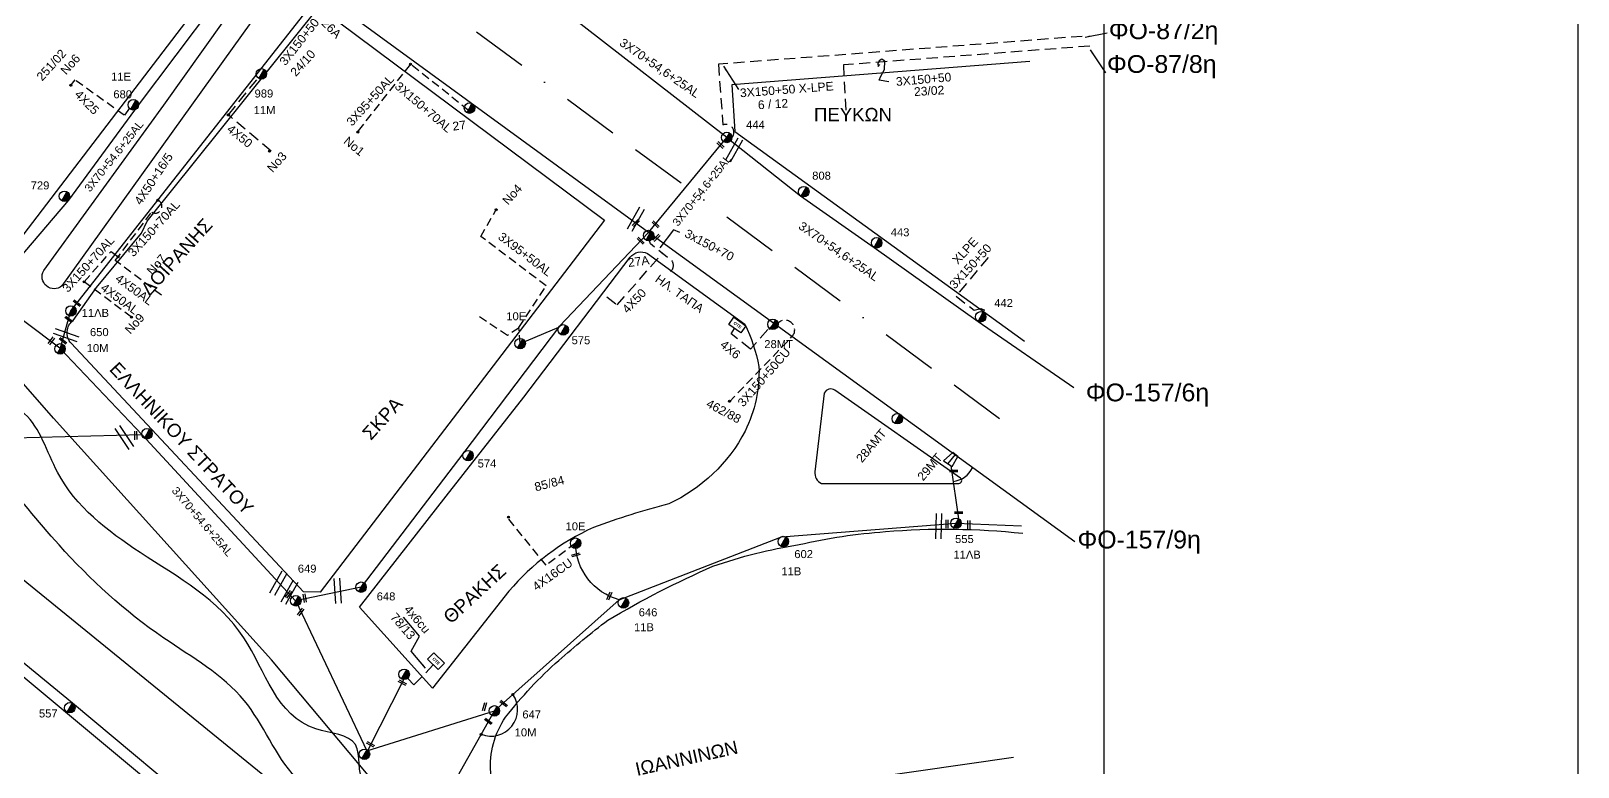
# Model space of a CAD drawing. Header units: millimetres. Extents: x 7453 to 9570, y 777 to 1872.
# Drawn here: x 9222.1 to 9570.2, y 1011.4 to 1177.1 of the extents above; entities that cross this region are included whole.
import ezdxf

# ---------------------------------------------------------------- set-up
doc = ezdxf.new("R2010")
doc.units = ezdxf.units.MM
doc.linetypes.add('BORDER', pattern=[44.45, 12.7, -6.35, 12.7, -6.35, 0, -6.35])
doc.linetypes.add('DASHED', pattern=[19.05, 12.7, -6.35])
for name, color, linetype in [('Pillar OTE', 7, 'Continuous'), ('Άγνωστα', 7, 'Continuous'), ('Γέφυρες Εναέριου Δικτύου', 7, 'Continuous'), ('Γυμνά εναέρια ΧΤ και ΦΟΠ (3Φ)   4x50+16AL', 7, 'Continuous'), ('Επιγραφές - Σχήματα', 7, 'Continuous'), ('Καλώδια ΧΤ   3x150+50AL', 7, 'DASHED'), ('Καλώδια ΧΤ   3x150+50AL XLPE', 7, 'DASHED'), ('Καλώδια ΧΤ   3x150+50CU', 7, 'DASHED'), ('Καλώδια ΧΤ   3x150+70AL', 7, 'DASHED'), ('Καλώδια ΧΤ   3x150AL+50XLPE', 7, 'DASHED'), ('Καλώδια ΧΤ   3x95+50 AL XLPE', 7, 'DASHED'), ('Μηχανική τομή', 7, 'Continuous'), ('Στύλος ΦΜ', 7, 'Continuous'), ('Στύλος ΦΜ @ 1', 7, 'Continuous'), ('Συνδέσεις', 7, 'Continuous'), ('Συνεστραμμένα ΧΤ   3x70+54.6+25 AL', 7, 'SYN_LINE'), ('Τομή', 7, 'Continuous'), ('Υπόβαθρο ΔΕΗ', 7, 'Continuous'), ('Υπόγεια καλώδια Παροχών ΧΤ   4x16CU', 7, 'DASHED'), ('Υπόγεια καλώδια Παροχών ΧΤ   4x25', 7, 'DASHED'), ('Υπόγεια καλώδια Παροχών ΧΤ   4x50AL', 7, 'DASHED'), ('Υπόγεια καλώδια Παροχών ΧΤ   4x6', 7, 'DASHED')]:
    doc.layers.add(name, color=color, linetype=linetype)
doc.styles.get("Standard").update_dxf_attribs({"font": 'ARIAL.TTF'})
doc.linetypes.add('SYN_LINE', pattern='A,0.5,-0.0001,["/\\/\\/\\/",Standard,S=0.1,R=0,X=0,Y=-0.05],-0.25', length=0.7501)
doc.dimstyles.new('ISO-25', dxfattribs={"dimtxt": 2.5, "dimasz": 2.5, "dimexe": 1.25, "dimexo": 0.625, "dimtad": 1, "dimtxsty": 'Standard', "dimcen": 2.5, "dimadec": 0, "dimazin": 0, "dimtfac": 1, "dimtmove": 0, "dimatfit": 3, "dimfxl": 1, "dimarcsym": 0})

# ---------------------------------------------------------------- blocks, each defined once
blk = doc.blocks.new('ΥΠΑΡΧΩΝ ΤΣΙΜΕΝΤΕΝΙΟΣ ΣΤΥΛΟΣ')
at = {"layer": 'Στύλος ΦΜ'}
blk.add_hatch(color=7, dxfattribs=at).paths.add_polyline_path([(-1.29, -2.28, 0.574793), (2.62, 0, 0.268822), (1.3, 2.27)])
at = {"layer": 'Στύλος ΦΜ', "color": 7}
blk.add_line((-1.29, -2.28), (1.3, 2.27), dxfattribs=at)
blk.add_circle((0, 0), 2.62, dxfattribs=at)
at = {"layer": 'Στύλος ΦΜ', "flags": 4}
for tag, p in [('ΑΡΙΘΜΟΣ', (-4.68, 8.05)), ('ΤΥΠΟΣ', (-4.91, 3.03))]:
    blk.add_attdef(tag, p, '', height=4, dxfattribs=at)
blk = doc.blocks.new('ΤΟΜΗ')
at = {"layer": 'Τομή', "ltscale": 40}
for p, q in [((-5.68, 0), (5.68, 0)), ((5.68, -2.33), (-5.68, -2.33))]:
    blk.add_line(p, q, dxfattribs=at)
blk = doc.blocks.new('_ΣΥΝΔΕΣΗ')
at = {"layer": 'Συνδέσεις', "linetype": 'SYN_LINE', "ltscale": 40}
blk.add_hatch(color=256, dxfattribs=at).paths.add_polyline_path([(0.5, -0.01, 1), (-0.5, -0.01, 1)])
at = {"layer": 'Συνδέσεις'}
blk.add_circle((0, -0.01), 0.5, dxfattribs=at)
blk = doc.blocks.new('PILLAR ΟΤΕ')
at = {"layer": 'Pillar OTE', "ltscale": 40}
blk.add_lwpolyline([(-3.31, 2.02), (3.39, 2.02), (3.39, -1.99), (-3.31, -1.99)], close=True, dxfattribs=at)
at = {"layer": 'Pillar OTE', "insert": (-1.81, 0.71), "char_height": 1.3575, "width": 109.961, "attachment_point": 1}
blk.add_mtext('{\\fArial|b1|i0|c161|p34;OTE}', dxfattribs=at)
blk = doc.blocks.new('ΜΗΧΑΝΙΚΗ ΤΟΜΗ')
at = {"layer": 'Μηχανική τομή', "ltscale": 40}
for p, q in [((-1.89, 0.78), (1.89, 0.78)), ((1.89, 0), (-1.89, 0))]:
    blk.add_line(p, q, dxfattribs=at)

msp = doc.modelspace()

# ---------------------------------------------------------------- linework, layer by layer
at = {"layer": 'Άγνωστα'}
for points in [[(9389.82, 1111.94), (9388.14, 1109.9)], [(9429.52, 1082.23), (9427.46, 1080.37), (9429.36, 1079.08), (9430.67, 1081.3), (9429.52, 1082.23)], [(9430.09, 1081.77), (9428.41, 1079.73)]]:
    msp.add_lwpolyline(points, dxfattribs=at)
at = {"layer": 'Γέφυρες Εναέριου Δικτύου', "ltscale": 20}
msp.add_arc((9429.18, 1080.93), 5.22, 274.9946, 335.8652, dxfattribs=at)
at = {"layer": 'Γέφυρες Εναέριου Δικτύου'}
msp.add_arc((9325.63, 1024.4), 6, 248.6191, 34.4382, dxfattribs=at)
at = {"layer": 'Γυμνά εναέρια ΧΤ και ΦΟΠ (3Φ)   4x50+16AL', "color": 27}
msp.add_lwpolyline([(9228.69, 1105.53), (9231.13, 1114.07), (9286.86, 1185)], dxfattribs=at)
at = {"layer": 'Επιγραφές - Σχήματα'}
msp.add_lwpolyline([(7491.72, 779.23), (9463.63, 779.23), (9463.63, 1862.62), (7491.72, 1862.62)], close=True, dxfattribs=at)
at = {"layer": 'Επιγραφές - Σχήματα', "ltscale": 10}
msp.add_lwpolyline([(9456.13, 779.23), (9570.21, 779.23), (9570.21, 1862.62), (9456.13, 1862.62)], dxfattribs=at)
at = {"layer": 'Επιγραφές - Σχήματα', "ltscale": 40}
for points in [[(9415.15, 1165.64), (9413, 1165.99), (9413.31, 1166.87), (9414.18, 1168.35), (9414.23, 1170.25), (9413.56, 1170.71), (9412.95, 1170.3), (9412.69, 1169.64), (9412.74, 1169.07), (9413.15, 1169.48)], [(9307.69, 1037.52), (9309.58, 1040.89), (9305.92, 1045.2)]]:
    msp.add_lwpolyline(points, dxfattribs=at)
at = {"layer": 'Επιγραφές - Σχήματα'}
msp.add_lwpolyline([(9368.13, 1131.73), (9366.7, 1132.34), (9363.64, 1128.3)], dxfattribs=at)
at = {"layer": 'Καλώδια ΧΤ   3x150+50AL', "color": 2, "ltscale": 0.2}
msp.add_lwpolyline([(9460.36, 1173.65), (9404.92, 1169.41), (9405.46, 1158.81)], dxfattribs=at)
at = {"layer": 'Καλώδια ΧΤ   3x150+50AL XLPE', "color": 173, "ltscale": 0.2}
msp.add_lwpolyline([(9437.47, 1126.08), (9430.27, 1117.38), (9434.31, 1114.27), (9435.23, 1114.46), (9435.87, 1114.61), (9436.6, 1114.31), (9436.38, 1113.76)], dxfattribs=at)
at = {"layer": 'Καλώδια ΧΤ   3x150+50CU', "color": 133, "ltscale": 0.15}
msp.add_lwpolyline([(9379.19, 1093.55), (9393.36, 1108.28, 0.984778), (9390.26, 1111.35, 0.42079)], format="xyb", dxfattribs=at)
at = {"layer": 'Καλώδια ΧΤ   3x150+70AL', "color": 27, "ltscale": 0.15}
msp.add_lwpolyline([(9321.29, 1160.75), (9320.59, 1159.19), (9307.5, 1169.61)], dxfattribs=at)
at = {"layer": 'Καλώδια ΧΤ   3x150+70AL', "color": 62, "ltscale": 0.2}
msp.add_lwpolyline([(9366.22, 1123.09, 0.54443), (9365.38, 1126.06), (9361.5, 1129.16), (9361.1, 1130.53)], format="xyb", dxfattribs=at)
at = {"layer": 'Καλώδια ΧΤ   3x150AL+50XLPE', "color": 151, "ltscale": 0.2}
msp.add_lwpolyline([(9458.68, 1175.84), (9376.79, 1169.56), (9377.83, 1155.92, -0.783525), (9379.86, 1153.09)], format="xyb", dxfattribs=at)
at = {"layer": 'Καλώδια ΧΤ   3x95+50 AL XLPE', "color": 27, "ltscale": 0.15}
msp.add_lwpolyline([(9307.5, 1169.61), (9295.3, 1154.05)], dxfattribs=at)
at = {"layer": 'Καλώδια ΧΤ   3x95+50 AL XLPE', "color": 62, "ltscale": 0.15}
for points in [[(9332.19, 1106.72), (9331.94, 1110.34), (9338.05, 1119.71), (9323.34, 1130.84), (9326.8, 1136.85)], [(9331.95, 1110.23), (9329.34, 1108.51), (9322.27, 1113.28)]]:
    msp.add_lwpolyline(points, dxfattribs=at)
at = {"layer": 'Συνεστραμμένα ΧΤ   3x70+54.6+25 AL', "color": 1, "ltscale": 20}
for points in [[(9281.69, 1048.87), (9247.15, 1086.2), (9228.65, 1105.67), (9212.51, 1117.79), (9175.95, 1157.38), (9140.74, 1200.05), (9111.31, 1231.89), (9084.08, 1264.01)], [(9212.51, 1117.79), (9230.67, 1138.96), (9246.31, 1160.39), (9271.77, 1194.18)]]:
    msp.add_lwpolyline(points, dxfattribs=at)
at = {"layer": 'Συνεστραμμένα ΧΤ   3x70+54.6+25 AL', "color": 27, "ltscale": 20}
msp.add_lwpolyline([(9361.1, 1131.71), (9288.04, 1185), (9273.95, 1195.62)], dxfattribs=at)
at = {"layer": 'Συνεστραμμένα ΧΤ   3x70+54.6+25 AL', "color": 62, "ltscale": 20}
for points in [[(9378.69, 1153.09), (9342.92, 1180.81)], [(9361.1, 1131.71), (9378.69, 1153.09)]]:
    msp.add_lwpolyline(points, dxfattribs=at)
at = {"layer": 'Συνεστραμμένα ΧΤ   3x70+54.6+25 AL', "color": 173, "ltscale": 20}
msp.add_lwpolyline([(9378.68, 1153.09), (9395.28, 1139.97), (9411.83, 1128.36), (9435.22, 1111.72), (9456.76, 1096.85)], dxfattribs=at)
at = {"layer": 'Συνεστραμμένα ΧΤ   3x70+54.6+25 AL', "color": 62, "ltscale": 19}
msp.add_lwpolyline([(9361.1, 1131.71), (9341.03, 1110.62), (9319.54, 1082.23), (9296.42, 1051.92), (9282.01, 1048.93)], dxfattribs=at)
at = {"layer": 'Συνεστραμμένα ΧΤ   3x70+54.6+25 AL', "color": 133, "ltscale": 20}
msp.add_lwpolyline([(9456.99, 1062.12), (9361.1, 1131.71)], dxfattribs=at)
at = {"layer": 'Συνεστραμμένα ΧΤ   3x70+54.6+25 AL', "color": 2, "ltscale": 20}
msp.add_lwpolyline([(9247.15, 1086.2), (9160.45, 1083.92), (9131.14, 1089.87), (9108.49, 1093.02), (9092.49, 1095.72), (9077.37, 1097.7), (9073.63, 1107.17), (9074.37, 1109.36, 0.844723), (9071, 1109.35)], format="xyb", dxfattribs=at)
at = {"layer": 'Συνεστραμμένα ΧΤ   3x70+54.6+25 AL', "color": 62, "ltscale": 10}
msp.add_lwpolyline([(9332.19, 1106.72), (9340.87, 1110.41)], dxfattribs=at)
at = {"layer": 'Συνεστραμμένα ΧΤ   3x70+54.6+25 AL', "color": 5, "ltscale": 20}
for points in [[(9295.37, 971.81), (9263.99, 998.71), (9231.46, 1025.82), (9199.09, 1052.37), (9160.46, 1083.92)], [(9297.1, 972.08), (9326.41, 1024.08), (9354.48, 1049.08), (9390.98, 1063.28), (9430.26, 1066.29), (9445.03, 1065.7)], [(9281.73, 1048.85), (9297.67, 1015.11), (9326.41, 1024.08)], [(9298.01, 1015.32), (9306.01, 1031.15)]]:
    msp.add_lwpolyline(points, dxfattribs=at)
at = {"layer": 'Συνεστραμμένα ΧΤ   3x70+54.6+25 AL', "color": 133, "ltscale": 15}
msp.add_lwpolyline([(9429.13, 1079.26), (9430.84, 1067.32)], dxfattribs=at)
at = {"layer": 'Συνεστραμμένα ΧΤ   3x70+54.6+25 AL', "color": 5, "ltscale": 20}
msp.add_lwpolyline([(9354.48, 1049.08, -0.335308), (9344.67, 1061.8, 0.853473)], format="xyb", dxfattribs=at)
at = {"layer": 'Υπόβαθρο ΔΕΗ', "color": 1, "linetype": 'BORDER', "lineweight": 30, "flags": 128}
msp.add_lwpolyline([(8541.36, 779.57), (8564.03, 870.67), (8668.52, 1243.25), (8896.46, 1528.92), (8987.5, 1433.8), (9150.66, 1303.74), (9445, 1086.25)], dxfattribs=at)
at = {"layer": 'Υπόβαθρο ΔΕΗ'}
for points in [[(9292.81, 994.61), (9191.36, 1077.1), (9173.99, 1102.12), (9166.18, 1120.3), (9149.44, 1148.94), (9139.87, 1163.87), (9114.61, 1197.8), (9093.43, 1221.23), (9073.13, 1242.02, 0.345717), (9054.33, 1244.51), (9035.67, 1234.42, 0.248317), (9014.83, 1235.74), (8948.39, 1398.67)], [(9274.08, 1182.37), (9229.1, 1119.69, -0.842439), (9225.03, 1123.14), (9252.01, 1160.38), (9269.92, 1185.51, -0.727975), (9274.08, 1182.37, 0.026708)], [(9351.18, 1134.52), (9287.18, 1050.82), (9283.44, 1050.9), (9231.19, 1106.79, -0.447339), (9231.65, 1111.92), (9236.87, 1119.32), (9247.01, 1131.53), (9248.3, 1134.25), (9286.92, 1182.41), (9351.18, 1134.52)], [(9312.5, 1029.22), (9296.03, 1047.42), (9315.58, 1072.4), (9333.02, 1094.7), (9356.95, 1126.13, -0.366844), (9360.84, 1126.99), (9382.77, 1111.09, -0.061598), (9385.92, 1101.55, -0.125696), (9382.83, 1087.05, -0.166027), (9365.62, 1070.66, 0.024814), (9348.68, 1065.35, 0.110158), (9329.68, 1051.01), (9312.5, 1029.22)], [(9159.38, 1082.49), (9055.08, 1098.71, 0.62115), (9051.47, 1093.58), (9096.75, 1015.98), (9270.14, 986.84), (9271.39, 989.24), (9159.38, 1082.49)], [(9399.99, 1075.23), (9430.9, 1075.25, 0.735778), (9431.26, 1076.42), (9403.03, 1096.23, 0.471512), (9400.62, 1095.56), (9398.53, 1077.9, 0.319312), (9399.99, 1075.23, 0.5209)], [(9443.23, 1013.58), (9334.24, 997.9, -0.346166), (9325.58, 1010.19, -0.170317), (9328.94, 1022.7, -0.044702), (9340.88, 1035.45, -0.017284), (9351.93, 1044.5, -0.031009), (9375.58, 1056.63, -0.043794), (9394.99, 1061.51, -0.038842), (9414.38, 1064.42, -0.047631), (9445.26, 1064.04, -9.507065)]]:
    msp.add_lwpolyline(points, format="xyb", dxfattribs=at)
for points in [[(9269.54, 1195.62), (9212.01, 1120.28), (9181.78, 1154.7), (9148.65, 1193.89), (9193.86, 1251.07), (9269.54, 1195.62)], [(9300.33, 1006.87), (9276.23, 1035.59), (9227.21, 1089.92), (9180.44, 1143.43), (9130.72, 1200.3)], [(9446.89, 1170.15), (9379.8, 1164.91), (9380.52, 1154.41), (9445.7, 1107.27)]]:
    msp.add_lwpolyline(points, dxfattribs=at)
for points in [[(9293.43, 995.62), (9290.71, 1000.33), (9281.76, 1009.06), (9270.11, 1026.43), (9252, 1040.48), (9228.46, 1061.42), (9199.72, 1092.98), (9190.65, 1101.13), (9182.33, 1117.67), (9149.76, 1153.35), (9141.51, 1164.42), (9136.31, 1175.55), (9126.73, 1186.58), (9119.63, 1200.25), (9094.45, 1231.45), (9061.94, 1268.94), (9034.04, 1304.5), (9023.53, 1309.28), (9006.44, 1318.56), (8985.94, 1332.29), (8975.93, 1352.29), (8968.64, 1372.81), (8964.06, 1386.96), (8949.46, 1398.81), (8937.88, 1424.76), (8930.18, 1437.92), (8926.81, 1462.87)], [(9299.59, 1005.66), (9297.04, 1007.79), (9295.15, 1016.49), (9286.23, 1020.03), (9270.04, 1040.55), (9246.7, 1059.74), (9228.12, 1077.77), (9220.7, 1090.95), (9208.78, 1098.2), (9204.22, 1105.43), (9199.31, 1121.84), (9189.36, 1131.95), (9190.63, 1129.56), (9187.75, 1128.4), (9183.87, 1129.9), (9173.9, 1143.19), (9156.42, 1161.82), (9149.61, 1175.22), (9135.24, 1190.93), (9129.53, 1202.29), (9128.53, 1202.76), (9127.5, 1201.81), (9124.55, 1203.44), (9112.24, 1225.15), (9111.66, 1225.14), (9111.17, 1223.58), (9100.6, 1234.67), (9096.88, 1240), (9093.53, 1247.84), (9085.25, 1258.12), (9077.73, 1266.92), (9056.11, 1292.86), (9047.66, 1305.52), (9026.06, 1326.55), (9008.35, 1341.06), (8998.84, 1345.33), (8990.34, 1353.55), (8987.07, 1369.98), (8983.5, 1385.34), (8974.19, 1397.16), (8966.28, 1412.88), (8952.14, 1428.76), (8942.65, 1444.48), (8937.62, 1461.07)]]:
    msp.add_spline(points, degree=3, dxfattribs=at)
at = {"layer": 'Υπόγεια καλώδια Παροχών ΧΤ   4x16CU', "color": 5, "ltscale": 0.15}
msp.add_lwpolyline([(9344.67, 1061.81), (9338.09, 1056.85), (9329.56, 1067.34)], dxfattribs=at)
at = {"layer": 'Υπόγεια καλώδια Παροχών ΧΤ   4x25', "color": 1, "ltscale": 0.15}
msp.add_lwpolyline([(9244.29, 1159.67), (9243.12, 1158.08), (9232.03, 1166.06), (9230.9, 1164.6)], dxfattribs=at)
at = {"layer": 'Υπόγεια καλώδια Παροχών ΧΤ   4x50AL', "color": 27, "ltscale": 0.2}
msp.add_lwpolyline([(9276.17, 1150), (9266.55, 1158.16), (9273.25, 1166.48)], dxfattribs=at)
at = {"layer": 'Υπόγεια καλώδια Παροχών ΧΤ   4x50AL', "color": 27, "ltscale": 0.15}
msp.add_lwpolyline([(9251.49, 1117.61), (9241.12, 1125.41), (9249.32, 1136.29, 1.078961), (9250.69, 1138.96, -40.666887)], format="xyb", dxfattribs=at)
msp.add_lwpolyline([(9244.76, 1112.68), (9234.12, 1120.61), (9240.15, 1127.43), (9241.74, 1126.23)], dxfattribs=at)
at = {"layer": 'Υπόγεια καλώδια Παροχών ΧΤ   4x50AL', "color": 62, "ltscale": 0.2}
msp.add_lwpolyline([(9351.72, 1117.22), (9354.01, 1115.42), (9364.17, 1127.02)], dxfattribs=at)
at = {"layer": 'Υπόγεια καλώδια Παροχών ΧΤ   4x6', "color": 133, "ltscale": 0.2}
msp.add_lwpolyline([(9387.89, 1109.88), (9384.05, 1105.43), (9379.68, 1108.9), (9380.45, 1110.1)], dxfattribs=at)
at = {"layer": 'Υπόγεια καλώδια Παροχών ΧΤ   4x6', "color": 5, "linetype": 'DASHED', "ltscale": 0.2}
msp.add_lwpolyline([(9306.95, 1031.39), (9308.31, 1029.92), (9312.56, 1034.35)], dxfattribs=at)

# ---------------------------------------------------------------- block references
at = {"layer": 'Pillar OTE'}
for p, xscale, yscale, zscale, rotation in [((9381.04, 1110.9), 0.4999999999999373, 0.4999999999999373, 0.4999999999999373, 324.8364852211931), ((9313.25, 1035.3), 0.5, 0.5, 0.5, 315.4269514480453)]:
    msp.add_blockref('PILLAR ΟΤΕ', p, dxfattribs=dict(at, xscale=xscale, yscale=yscale, zscale=zscale, rotation=rotation))
at = {"layer": 'Μηχανική τομή'}
for p, xscale, yscale, zscale, rotation in [((9377.41, 1151.53), 0.4999999999998334, 0.4999999999998334, 0.4999999999998334, 136.530322917742), ((9358.38, 1133.7), 0.4999999999998444, 0.4999999999998444, 0.4999999999998444, 45.0182619744004), ((9362.82, 1133.69), 0.4999999999998334, 0.4999999999998334, 0.4999999999998334, 136.530322917742), ((9363, 1130.36), 0.4999999999998444, 0.4999999999998444, 0.4999999999998444, 45.0182619744004), ((9359.45, 1130), 0.4999999999997509, 0.4999999999997509, 0.4999999999997509, 136.530322917733), ((9232.35, 1115.66), 0.5000000000000278, 0.5000000000000278, 0.5000000000000278, 322.4230382662197), ((9230.53, 1112.01), 0.5000000000000278, 0.5000000000000278, 0.5000000000000278, 322.4230382662197), ((9226.58, 1107.46), 0.5000000000000278, 0.5000000000000278, 0.5000000000000278, 232.4230382662197), ((9229.22, 1107.18), 0.5000000000000278, 0.5000000000000278, 0.5000000000000278, 322.4230382662197), ((9245.51, 1086.04), 0.4999999999999289, 0.4999999999999289, 0.4999999999999289, 271.9648011293707), ((9428.44, 1066.12), 0.5, 0.5, 0.5, 90), ((9433.34, 1065.96), 0.5, 0.5, 0.5, 90), ((9344.77, 1059), 0.4999999999999772, 0.4999999999999772, 0.4999999999999772, 14.35813323907659), ((9279.92, 1050.45), 0.5000000000000278, 0.5000000000000278, 0.5000000000000278, 232.4230382662197), ((9283.52, 1049.42), 0.4999999999999845, 0.4999999999999845, 0.4999999999999845, 280.1787099764869), ((9352.44, 1049.86), 0.500000000000054, 0.500000000000054, 0.500000000000054, 64.93967758799508), ((9282.66, 1046.45), 0.5000000000000278, 0.5000000000000278, 0.5000000000000278, 232.4230382662197), ((9305.62, 1030.28), 0.4999999999999845, 0.4999999999999845, 0.4999999999999845, 331.682560206039), ((9324, 1025.07), 0.5000000000000729, 0.5000000000000729, 0.5000000000000729, 254.8159835291183), ((9328.39, 1025.58), 0.5000000000000278, 0.5000000000000278, 0.5000000000000278, 322.4230382662197), ((9324.94, 1021.6), 0.5000000000000278, 0.5000000000000278, 0.5000000000000278, 322.4230382662197), ((9298.44, 1016.38), 0.4999999999999845, 0.4999999999999845, 0.4999999999999845, 331.682560206039)]:
    msp.add_blockref('ΜΗΧΑΝΙΚΗ ΤΟΜΗ', p, dxfattribs=dict(at, xscale=xscale, yscale=yscale, zscale=zscale, rotation=rotation))
for p, xscale, yscale, zscale in [((9429.71, 1077.85), 0.4999999999997878, 0.4999999999997878, 0.4999999999997878), ((9430.83, 1068.46), 0.5, 0.5, 0.5)]:
    msp.add_blockref('ΜΗΧΑΝΙΚΗ ΤΟΜΗ', p, dxfattribs=dict(at, xscale=xscale, yscale=yscale, zscale=zscale))
at = {"layer": 'Στύλος ΦΜ @ 1', "ltscale": 40}
ref = msp.add_blockref('ΥΠΑΡΧΩΝ ΤΣΙΜΕΝΤΕΝΙΟΣ ΣΤΥΛΟΣ', (9245.17, 1160.45), dxfattribs=dict(at, xscale=0.4499999999998181, yscale=0.4499999999998181, zscale=0.4499999999998181))
ref.add_attrib('ΤΥΠΟΣ', '11Ε', (9240.17, 1165.88), dxfattribs={"layer": 'Στύλος ΦΜ', "height": 1.8, "flags": 4})
ref.add_attrib('ΑΡΙΘΜΟΣ', '680', (9240.68, 1161.91), dxfattribs={"layer": 'Στύλος ΦΜ', "height": 1.8, "flags": 4})
ref = msp.add_blockref('ΥΠΑΡΧΩΝ ΤΣΙΜΕΝΤΕΝΙΟΣ ΣΤΥΛΟΣ', (9273.99, 1167.4), dxfattribs=dict(at, xscale=0.4499999999998181, yscale=0.4499999999998181, zscale=0.4499999999998181))
ref.add_attrib('ΤΥΠΟΣ', '11Μ', (9272.25, 1158.35), dxfattribs={"layer": 'Στύλος ΦΜ', "height": 1.8, "flags": 4})
ref.add_attrib('ΑΡΙΘΜΟΣ', '989', (9272.45, 1162.08), dxfattribs={"layer": 'Στύλος ΦΜ', "height": 1.8, "flags": 4})
at = {"layer": 'Στύλος ΦΜ @ 1', "ltscale": 40, "xscale": 0.4499999999998181, "yscale": 0.4499999999998181, "zscale": 0.4499999999998181}
for p in [(9320.81, 1159.69), (9361.1, 1131.03), (9417.06, 1089.82), (9248.24, 1086.43), (9306.09, 1032.31), (9297.17, 1014.33)]:
    msp.add_blockref('ΥΠΑΡΧΩΝ ΤΣΙΜΕΝΤΕΝΙΟΣ ΣΤΥΛΟΣ', p, dxfattribs=at)
at = {"layer": 'Στύλος ΦΜ @ 1', "ltscale": 40}
ref = msp.add_blockref('ΥΠΑΡΧΩΝ ΤΣΙΜΕΝΤΕΝΙΟΣ ΣΤΥΛΟΣ', (9378.68, 1153.09), dxfattribs=dict(at, xscale=0.4499999999998181, yscale=0.4499999999998181, zscale=0.4499999999998181))
ref.add_attrib('ΑΡΙΘΜΟΣ', '444', (9383.05, 1155.06), dxfattribs={"layer": 'Στύλος ΦΜ', "height": 1.8, "flags": 4})
ref = msp.add_blockref('ΥΠΑΡΧΩΝ ΤΣΙΜΕΝΤΕΝΙΟΣ ΣΤΥΛΟΣ', (9396.01, 1140.89), dxfattribs=dict(at, xscale=0.4499999999998181, yscale=0.4499999999998181, zscale=0.4499999999998181))
ref.add_attrib('ΑΡΙΘΜΟΣ', '808', (9397.91, 1143.6), dxfattribs={"layer": 'Στύλος ΦΜ', "height": 1.8, "flags": 4})
ref = msp.add_blockref('ΥΠΑΡΧΩΝ ΤΣΙΜΕΝΤΕΝΙΟΣ ΣΤΥΛΟΣ', (9229.66, 1139.86), dxfattribs=dict(at, xscale=0.4499999999998181, yscale=0.4499999999998181, zscale=0.4499999999998181))
ref.add_attrib('ΑΡΙΘΜΟΣ', '729', (9222.09, 1141.41), dxfattribs={"layer": 'Στύλος ΦΜ', "height": 1.8, "flags": 4})
ref = msp.add_blockref('ΥΠΑΡΧΩΝ ΤΣΙΜΕΝΤΕΝΙΟΣ ΣΤΥΛΟΣ', (9412.41, 1129.39), dxfattribs=dict(at, xscale=0.4499999999998181, yscale=0.4499999999998181, zscale=0.4499999999998181))
ref.add_attrib('ΑΡΙΘΜΟΣ', '443', (9415.58, 1130.86), dxfattribs={"layer": 'Στύλος ΦΜ', "height": 1.8, "flags": 4})
ref = msp.add_blockref('ΥΠΑΡΧΩΝ ΤΣΙΜΕΝΤΕΝΙΟΣ ΣΤΥΛΟΣ', (9231.13, 1114.07), dxfattribs=dict(at, xscale=0.4499999999998181, yscale=0.4499999999998181, zscale=0.4499999999998181))
ref.add_attrib('ΤΥΠΟΣ', '11ΛΒ', (9233.55, 1112.72), dxfattribs={"layer": 'Στύλος ΦΜ', "height": 1.8, "flags": 4})
ref = msp.add_blockref('ΥΠΑΡΧΩΝ ΤΣΙΜΕΝΤΕΝΙΟΣ ΣΤΥΛΟΣ', (9435.8, 1112.74), dxfattribs=dict(at, xscale=0.4499999999998181, yscale=0.4499999999998181, zscale=0.4499999999998181))
ref.add_attrib('ΑΡΙΘΜΟΣ', '442', (9438.87, 1114.95), dxfattribs={"layer": 'Στύλος ΦΜ', "height": 1.8, "flags": 4})
ref = msp.add_blockref('ΥΠΑΡΧΩΝ ΤΣΙΜΕΝΤΕΝΙΟΣ ΣΤΥΛΟΣ', (9332.19, 1106.72), dxfattribs=dict(at, xscale=0.4499999999998181, yscale=0.4499999999998181, zscale=0.4499999999998181))
ref.add_attrib('ΤΥΠΟΣ', '10Ε', (9329.09, 1111.97), dxfattribs={"layer": 'Στύλος ΦΜ', "height": 1.8, "flags": 4})
ref = msp.add_blockref('ΥΠΑΡΧΩΝ ΤΣΙΜΕΝΤΕΝΙΟΣ ΣΤΥΛΟΣ', (9341.88, 1109.81), dxfattribs=dict(at, xscale=0.4499999999998181, yscale=0.4499999999998181, zscale=0.4499999999998181))
ref.add_attrib('ΑΡΙΘΜΟΣ', '575', (9343.78, 1106.57), dxfattribs={"layer": 'Στύλος ΦΜ', "height": 1.8, "flags": 4})
ref = msp.add_blockref('ΥΠΑΡΧΩΝ ΤΣΙΜΕΝΤΕΝΙΟΣ ΣΤΥΛΟΣ', (9389.07, 1111.06), dxfattribs=dict(at, xscale=0.4499999999998181, yscale=0.4499999999998181, zscale=0.4499999999998181))
ref.add_attrib('ΑΡΙΘΜΟΣ', '28ΜΤ', (9387.13, 1105.7), dxfattribs={"layer": 'Στύλος ΦΜ', "height": 1.8, "flags": 4})
ref = msp.add_blockref('ΥΠΑΡΧΩΝ ΤΣΙΜΕΝΤΕΝΙΟΣ ΣΤΥΛΟΣ', (9228.69, 1105.53), dxfattribs=dict(at, xscale=0.4499999999998181, yscale=0.4499999999998181, zscale=0.4499999999998181))
ref.add_attrib('ΤΥΠΟΣ', '10Μ', (9234.69, 1104.81), dxfattribs={"layer": 'Στύλος ΦΜ', "height": 1.8, "flags": 4})
ref.add_attrib('ΑΡΙΘΜΟΣ', '650', (9235.42, 1108.4), dxfattribs={"layer": 'Στύλος ΦΜ', "height": 1.8, "flags": 4})
ref = msp.add_blockref('ΥΠΑΡΧΩΝ ΤΣΙΜΕΝΤΕΝΙΟΣ ΣΤΥΛΟΣ', (9320.48, 1081.52), dxfattribs=dict(at, xscale=0.4499999999998181, yscale=0.4499999999998181, zscale=0.4499999999998181))
ref.add_attrib('ΑΡΙΘΜΟΣ', '574', (9322.64, 1078.85), dxfattribs={"layer": 'Στύλος ΦΜ', "height": 1.8, "flags": 4})
ref = msp.add_blockref('ΥΠΑΡΧΩΝ ΤΣΙΜΕΝΤΕΝΙΟΣ ΣΤΥΛΟΣ', (9344.67, 1061.81), dxfattribs=dict(at, xscale=0.4499999999998181, yscale=0.4499999999998181, zscale=0.4499999999998181))
ref.add_attrib('ΤΥΠΟΣ', '10Ε', (9342.42, 1064.71), dxfattribs={"layer": 'Στύλος ΦΜ', "height": 1.8, "flags": 4})
ref = msp.add_blockref('ΥΠΑΡΧΩΝ ΤΣΙΜΕΝΤΕΝΙΟΣ ΣΤΥΛΟΣ', (9430.26, 1066.29), dxfattribs=dict(at, xscale=0.4499999999998181, yscale=0.4499999999998181, zscale=0.4499999999998181))
ref.add_attrib('ΤΥΠΟΣ', '11ΛΒ', (9429.68, 1058.34), dxfattribs={"layer": 'Στύλος ΦΜ', "height": 1.8, "flags": 4})
ref.add_attrib('ΑΡΙΘΜΟΣ', '555', (9430.05, 1061.85), dxfattribs={"layer": 'Στύλος ΦΜ', "height": 1.8, "flags": 4})
ref = msp.add_blockref('ΥΠΑΡΧΩΝ ΤΣΙΜΕΝΤΕΝΙΟΣ ΣΤΥΛΟΣ', (9391.41, 1062.18), dxfattribs=dict(at, xscale=0.4499999999998181, yscale=0.4499999999998181, zscale=0.4499999999998181))
ref.add_attrib('ΤΥΠΟΣ', '11Β', (9390.98, 1054.59), dxfattribs={"layer": 'Στύλος ΦΜ', "height": 1.8, "flags": 4})
ref.add_attrib('ΑΡΙΘΜΟΣ', '602', (9393.88, 1058.46), dxfattribs={"layer": 'Στύλος ΦΜ', "height": 1.8, "flags": 4})
ref = msp.add_blockref('ΥΠΑΡΧΩΝ ΤΣΙΜΕΝΤΕΝΙΟΣ ΣΤΥΛΟΣ', (9281.72, 1048.85), dxfattribs=dict(at, xscale=0.4499999999998181, yscale=0.4499999999998181, zscale=0.4499999999998181))
ref.add_attrib('ΑΡΙΘΜΟΣ', '649', (9282.18, 1055.19), dxfattribs={"layer": 'Στύλος ΦΜ', "height": 1.8, "flags": 4})
ref = msp.add_blockref('ΥΠΑΡΧΩΝ ΤΣΙΜΕΝΤΕΝΙΟΣ ΣΤΥΛΟΣ', (9296.41, 1051.92), dxfattribs=dict(at, xscale=0.4499999999998181, yscale=0.4499999999998181, zscale=0.4499999999998181))
ref.add_attrib('ΑΡΙΘΜΟΣ', '648', (9299.93, 1048.94), dxfattribs={"layer": 'Στύλος ΦΜ', "height": 1.8, "flags": 4})
ref = msp.add_blockref('ΥΠΑΡΧΩΝ ΤΣΙΜΕΝΤΕΝΙΟΣ ΣΤΥΛΟΣ', (9355.44, 1048.39), dxfattribs=dict(at, xscale=0.4499999999998181, yscale=0.4499999999998181, zscale=0.4499999999998181))
ref.add_attrib('ΤΥΠΟΣ', '11Β', (9357.82, 1042.01), dxfattribs={"layer": 'Στύλος ΦΜ', "height": 1.8, "flags": 4})
ref.add_attrib('ΑΡΙΘΜΟΣ', '646', (9358.88, 1045.37), dxfattribs={"layer": 'Στύλος ΦΜ', "height": 1.8, "flags": 4})
ref = msp.add_blockref('ΥΠΑΡΧΩΝ ΤΣΙΜΕΝΤΕΝΙΟΣ ΣΤΥΛΟΣ', (9230.88, 1024.8), dxfattribs=dict(at, xscale=0.4499999999998181, yscale=0.4499999999998181, zscale=0.4499999999998181))
ref.add_attrib('ΑΡΙΘΜΟΣ', '557', (9223.94, 1022.61), dxfattribs={"layer": 'Στύλος ΦΜ', "height": 1.8, "flags": 4})
ref = msp.add_blockref('ΥΠΑΡΧΩΝ ΤΣΙΜΕΝΤΕΝΙΟΣ ΣΤΥΛΟΣ', (9326.41, 1024.09), dxfattribs=dict(at, xscale=0.4499999999998181, yscale=0.4499999999998181, zscale=0.4499999999998181))
ref.add_attrib('ΤΥΠΟΣ', '10Μ', (9330.97, 1018.35), dxfattribs={"layer": 'Στύλος ΦΜ', "height": 1.8, "flags": 4})
ref.add_attrib('ΑΡΙΘΜΟΣ', '647', (9332.7, 1022.39), dxfattribs={"layer": 'Στύλος ΦΜ', "height": 1.8, "flags": 4})
at = {"layer": 'Συνδέσεις'}
for p, xscale, yscale, zscale in [((9307.52, 1169.59), 0.4499999999998181, 0.4499999999998181, 0.4499999999998181), ((9231.11, 1164.83), 0.4499999999998181, 0.4499999999998181, 0.4499999999998181), ((9266.55, 1158.16), 0.4499999999998181, 0.4499999999998181, 0.4499999999998181), ((9295.66, 1154.32), 0.4499999999998181, 0.4499999999998181, 0.4499999999998181), ((9275.78, 1149.99), 0.4499999999998181, 0.4499999999998181, 0.4499999999998181), ((9250.69, 1138.96), 0.4499999999998181, 0.4499999999998181, 0.4499999999998181), ((9326.81, 1136.85), 0.4499999999998181, 0.4499999999998181, 0.4499999999998181), ((9241.74, 1126.23), 0.4499999999998181, 0.4499999999998181, 0.4499999999998181), ((9234.12, 1120.61), 0.4499999999998181, 0.4499999999998181, 0.4499999999998181), ((9366.2, 1123.08), 0.25, 0.25, 0.25), ((9244.76, 1112.68), 0.4499999999998181, 0.4499999999998181, 0.4499999999998181), ((9379.29, 1093.74), 0.4499999999998181, 0.4499999999998181, 0.4499999999998181), ((9329.57, 1067.7), 0.4499999999998181, 0.4499999999998181, 0.4499999999998181), ((9330.58, 1027.8), 0.4499999999998181, 0.4499999999998181, 0.4499999999998181), ((9323.44, 1018.81), 0.4499999999998181, 0.4499999999998181, 0.4499999999998181)]:
    msp.add_blockref('_ΣΥΝΔΕΣΗ', p, dxfattribs=dict(at, xscale=xscale, yscale=yscale, zscale=zscale))
at = {"layer": 'Τομή'}
for p, xscale, yscale, zscale, rotation in [((9379.85, 1150.57), 0.4999999999999353, 0.4999999999999353, 0.4999999999999353, 60.60771217763308), ((9357.71, 1134.98), 0.4999999999998795, 0.4999999999998795, 0.4999999999998795, 60.60771217764444), ((9230.26, 1109.15), 0.4999999999998275, 0.4999999999998275, 0.4999999999998275, 340.7108610008507), ((9243.61, 1085.93), 0.4999999999997951, 0.4999999999997951, 0.4999999999997951, 303.6994819593525), ((9426.94, 1065.62), 0.4999999999996515, 0.4999999999996515, 0.4999999999996515, 268.7539870946075), ((9277.29, 1053.12), 0.4999999999998795, 0.4999999999998795, 0.4999999999998795, 60.60771217764444), ((9279.8, 1051.06), 0.4999999999998795, 0.4999999999998795, 0.4999999999998795, 60.60771217764444), ((9290.58, 1051.07), 0.4999999999998813, 0.4999999999998813, 0.4999999999998813, 93.75513391274113)]:
    msp.add_blockref('ΤΟΜΗ', p, dxfattribs=dict(at, xscale=xscale, yscale=yscale, zscale=zscale, rotation=rotation))

# ---------------------------------------------------------------- texts
at = {"layer": 'Άγνωστα', "char_height": 1.8, "width": 23.5192, "attachment_point": 1, "rotation": 325.2751}
for insert in [(9355.48, 1175.56), (9395.75, 1134.31)]:
    msp.add_mtext('{\\H1.083x;3Χ70+54,6+25AL}', dxfattribs=dict(at, insert=insert))
at = {"layer": 'Γυμνά εναέρια ΧΤ και ΦΟΠ (3Φ)   4x50+16AL', "insert": (9245.25, 1138.83), "char_height": 1.8, "width": 23.5192, "attachment_point": 1, "rotation": 56.4279}
msp.add_mtext('{\\H1.083x;4X50+16/5}', dxfattribs=at)
at = {"layer": 'Επιγραφές - Σχήματα', "attachment_point": 1}
for s, insert, char_height, width, rotation in [('{\\H1.083x;26A}', (9288.75, 1180.01), 1.8, 23.5192, 314.7745), ('{\\H1.083x;251/02}', (9223.21, 1166.96), 1.8, 23.5192, 47.9371), ('{\\H1.083x;No6}', (9228.6, 1168.35), 1.8, 23.5192, 47.9371), ('{\\H1.083x;24/10}', (9280.3, 1167.97), 1.8, 23.5192, 47.9371), ('{\\H1.083x;23/02\\P     }', (9420.75, 1164.35), 1.8, 23.3926, 3.5043), ('{\\H1.083x;6 / 12\\P     }', (9385.63, 1161.38), 1.8, 23.3926, 3.5043), ('{\\H1.083x;27}', (9316.86, 1156.55), 1.8, 23.5192, 7.4875), ('{\\H1.083x;No1}', (9293.56, 1153.47), 1.8, 23.5192, 320.3252), ('{\\H1.083x;No3}', (9275.07, 1146.37), 1.8, 23.5192, 47.9371), ('{\\H1.083x;No4}', (9328.02, 1139.08), 1.8, 23.5192, 47.9371), ('ΔOΪPANHΣ', (9246.61, 1119.3), 3, 23.5192, 47.9371), ('{\\H1.083x;No7}', (9247.98, 1123.31), 1.8, 23.5192, 47.9371), ('{\\H1.083x;27A}', (9356.31, 1125.87), 1.8, 23.5192, 7.4875), ('{\\H1.083x;ΗΛ. ΤΑΠΑ}', (9363.51, 1122.39), 1.8, 23.5192, 324.657), ('{\\H1.083x;No9}', (9243.05, 1110.02), 1.8, 23.5192, 47.9371), ('ΕΛΛΗΝΙΚΟΥ ΣΤΡΑΤΟΥ', (9241.8, 1102.86), 3, 65.618, 313.0426), ('ΣKPA', (9296.41, 1086.81), 3, 23.5192, 47.9371), ('{\\H1.083x;462/88}', (9374.79, 1094.32), 1.8, 23.5192, 332.0423), ('{\\H1.083x;28AMT}', (9407.61, 1081.03), 1.8, 23.5192, 49.8394), ('{\\H1.083x;29MT}', (9421.37, 1076.94), 1.8, 23.5192, 49.8394), ('{\\H1.083x;85/84}', (9335.23, 1075.34), 1.8, 23.5192, 14.6196), ('ΘΡΑΚΗΣ', (9314.58, 1045.7), 3, 26.2777, 42.6546), ('ΙΩΑΝΝΙΝΩΝ', (9357.85, 1012.37), 3, 34.4168, 12.5213)]:
    msp.add_mtext(s, dxfattribs=dict(at, insert=insert, char_height=char_height, width=width, rotation=rotation))
for s, insert, char_height, width in [('ΦO-87/2η', (9464.64, 1179.21), 4, 36.4294), ('ΦO-87/8η', (9464.23, 1171.62), 4, 36.4294), ('ΠΕΥΚΩΝ', (9398.29, 1159.74), 3, 27.3282), ('ΦO-157/6η', (9459.46, 1097.73), 4, 36.4294), ('ΦO-157/9η', (9457.59, 1064.63), 4, 36.4294)]:
    msp.add_mtext(s, dxfattribs=dict(at, insert=insert, char_height=char_height, width=width))
at = {"layer": 'Καλώδια ΧΤ   3x150+50AL', "char_height": 1.8, "attachment_point": 1}
for s, insert, width, rotation in [('{\\H1.083x;3X150+50}', (9277.86, 1170.32), 23.5192, 51.6592), ('{\\H1.083x;3X150+50\\P     }', (9416.66, 1166.62), 23.3926, 4.9532), ('{\\H1.083x;3X150+50 X-LPE\\P     }', (9381.58, 1164.07), 23.3926, 4.2855)]:
    msp.add_mtext(s, dxfattribs=dict(at, insert=insert, width=width, rotation=rotation))
at = {"layer": 'Καλώδια ΧΤ   3x150+50AL XLPE', "insert": (9426.17, 1122.36), "char_height": 1.8, "width": 23.3926, "attachment_point": 1, "rotation": 47.4991}
msp.add_mtext('{\\H1.083x;      XLPE\\P3X150+50\\P     }', dxfattribs=at)
at = {"layer": 'Καλώδια ΧΤ   3x150+50CU', "insert": (9380.94, 1093.61), "char_height": 1.8, "width": 23.5192, "attachment_point": 1, "rotation": 48.9717}
msp.add_mtext('{\\H1.083x;3X150+50CU}', dxfattribs=at)
at = {"layer": 'Καλώδια ΧΤ   3x150+70AL', "char_height": 1.8, "width": 23.5192, "attachment_point": 1}
for s, insert, rotation in [('{\\H1.083x;3X150+70AL}', (9305.08, 1165.81), 319.4712), ('{\\H1.083x;3X150+70AL}', (9243.76, 1127.39), 47.9371), ('{\\H1.083x;3x150+70}', (9369.93, 1132.58), 332.0423), ('{\\H1.083x;3X150+70AL}', (9229, 1119.37), 47.9371)]:
    msp.add_mtext(s, dxfattribs=dict(at, insert=insert, rotation=rotation))
at = {"layer": 'Καλώδια ΧΤ   3x95+50 AL XLPE', "char_height": 1.8, "width": 23.5192, "attachment_point": 1}
for insert, rotation in [((9292.94, 1156.8), 47.9371), ((9328.24, 1131.93), 322.7141)]:
    msp.add_mtext('{\\H1.083x;3X95+50AL}', dxfattribs=dict(at, insert=insert, rotation=rotation))
at = {"layer": 'Συνεστραμμένα ΧΤ   3x70+54.6+25 AL', "char_height": 1.8, "width": 16.2172, "attachment_point": 1}
for insert, rotation in [((9234.01, 1141.79), 51.5733), ((9366.3, 1134.07), 51.5733), ((9255.06, 1074.72), 310.3813)]:
    msp.add_mtext('3X70+54.6+25AL', dxfattribs=dict(at, insert=insert, rotation=rotation))
at = {"layer": 'Υπόγεια καλώδια Παροχών ΧΤ   4x16CU', "insert": (9334.72, 1052.58), "char_height": 1.8, "width": 23.5192, "attachment_point": 1, "rotation": 35.3956}
msp.add_mtext('{\\H1.083x;4X16CU}', dxfattribs=at)
at = {"layer": 'Υπόγεια καλώδια Παροχών ΧΤ   4x25', "insert": (9233.2, 1163.97), "char_height": 1.8, "width": 23.5192, "attachment_point": 1, "rotation": 314.5005}
msp.add_mtext('{\\H1.083x;4X25}', dxfattribs=at)
at = {"layer": 'Υπόγεια καλώδια Παροχών ΧΤ   4x50AL', "char_height": 1.8, "width": 23.5192, "attachment_point": 1}
for s, insert, rotation in [('{\\H1.083x;4X50}', (9267.27, 1156.16), 320.9217), ('{\\H1.083x;4X50AL}', (9242.09, 1122.53), 323.6563), ('{\\H1.083x;4X50AL}', (9238.79, 1120.45), 323.6563), ('{\\H1.083x;4X50}', (9354.95, 1114.7), 46.4036), ('{\\H1.083x;78/13}', (9304.34, 1046.36), 310.7374), ('{\\H1.083x;4x6cu}', (9307.43, 1048.09), 310.7374)]:
    msp.add_mtext(s, dxfattribs=dict(at, insert=insert, rotation=rotation))
at = {"layer": 'Υπόγεια καλώδια Παροχών ΧΤ   4x6', "insert": (9378.24, 1107.68), "char_height": 1.8, "width": 23.5192, "attachment_point": 1, "rotation": 320.7906}
msp.add_mtext('{\\H1.083x;4X6}', dxfattribs=at)

# ---------------------------------------------------------------- leaders
at = {"layer": 'Επιγραφές - Σχήματα', "ltscale": 40}
for points in [[(9459.35, 1175.69), (9464.26, 1176.64)], [(9460.44, 1172.8), (9463.87, 1167.6)], [(9377.92, 1169.11), (9381.35, 1163.91)], [(9310.93, 1033.71), (9307.66, 1037.55)]]:
    msp.add_leader(points, dimstyle='ISO-25', override={"dimasz": 1, "dimtad": 0}, dxfattribs=at)

doc.saveas('drawing.dxf')
